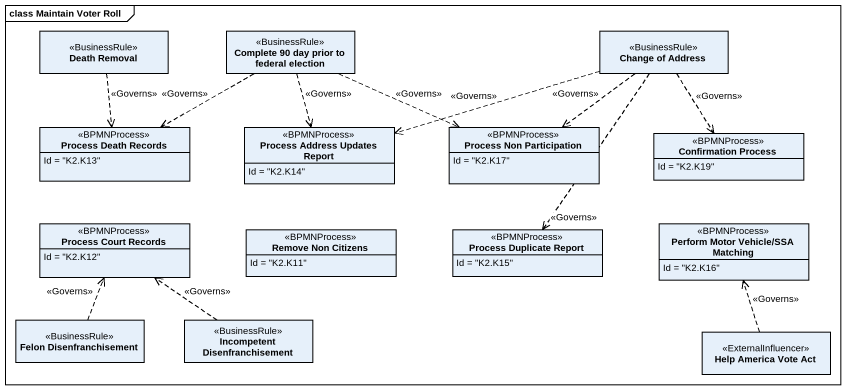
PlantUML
@startuml
mainframe class Maintain Voter Roll
hide circle
hide empty members
class "Death Removal" as Death_Removal <<BusinessRule>>
class "Complete 90 day prior to federal election" as Complete_90_day_prior_to <<BusinessRule>>
class "Change of Address" as Change_of_Address <<BusinessRule>>
class "Process Death Records" as Process_Death_Records <<BPMNProcess>> {
  Id = "K2.K13"
}
class "Process Address Updates Report" as Process_Address_Updates <<BPMNProcess>> {
  Id = "K2.K14"
}
class "Process Non Participation" as Process_Non_Participation <<BPMNProcess>> {
  Id = "K2.K17"
}
class "Confirmation Process" as Confirmation_Process <<BPMNProcess>> {
  Id = "K2.K19"
}
class "Process Court Records" as Process_Court_Records <<BPMNProcess>> {
  Id = "K2.K12"
}
class "Perform Motor Vehicle/SSA Matching" as Perform_Motor_Vehicle_SSA <<BPMNProcess>> {
  Id = "K2.K16"
}
class "Remove Non Citizens" as Remove_Non_Citizens <<BPMNProcess>> {
  Id = "K2.K11"
}
class "Process Duplicate Report" as Process_Duplicate_Report <<BPMNProcess>> {
  Id = "K2.K15"
}
class "Felon Disenfranchisement" as Felon_Disenfranchisement <<BusinessRule>>
class "Incompetent Disenfranchisement" as Incompetent <<BusinessRule>>
class "Help America Vote Act" as Help_America_Vote_Act <<ExternalInfluencer>>
Death_Removal ..> Process_Death_Records : <<Governs>>
Complete_90_day_prior_to .left.> Process_Death_Records : <<Governs>>
Complete_90_day_prior_to ..> Process_Address_Updates : <<Governs>>
Complete_90_day_prior_to .right.> Process_Non_Participation : <<Governs>>
Change_of_Address .left.> Process_Address_Updates : <<Governs>>
Change_of_Address ..> Process_Non_Participation : <<Governs>>
Change_of_Address ..> Confirmation_Process : <<Governs>>
Change_of_Address ..> Process_Duplicate_Report : <<Governs>>
Felon_Disenfranchisement .up.> Process_Court_Records : <<Governs>>
Incompetent .up.> Process_Court_Records : <<Governs>>
Help_America_Vote_Act .up.> Perform_Motor_Vehicle_SSA : <<Governs>>
@enduml
